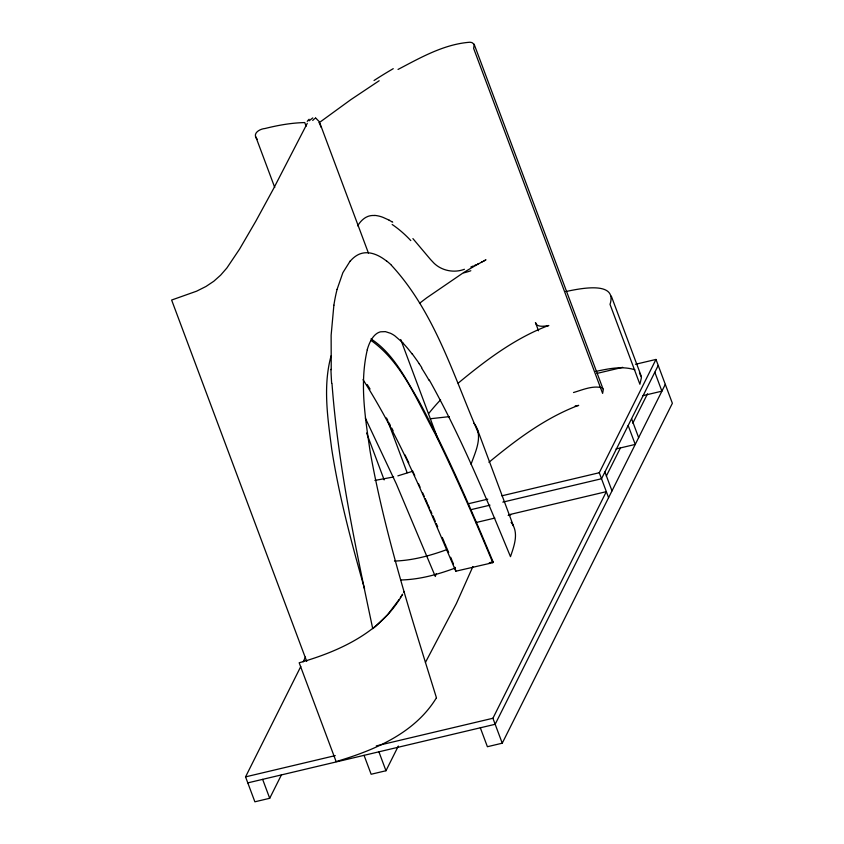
<?xml version="1.0" encoding="UTF-8"?>
<svg xmlns="http://www.w3.org/2000/svg" width="844" height="844" viewBox="0 0 844 844"><rect width="100%" height="100%" fill="white"/><g stroke="black" fill="none" stroke-linecap="round" stroke-linejoin="round"><path stroke-width="1.27" d="M333.876 305.212L331.133 335.216L331.238 369.693M535.476 322.64C536.795 327.725 544.707 326.195 548.822 325.52A11.183 3.819 -20.5 0 0 546.828 326.164C513.88 339.003 485.205 360.768 458.176 383.155M337.072 289.387L342.886 272.654L350.207 260.975M367.267 349.88C359.512 383.018 365.188 417.506 370.01 450.654A236.995 80.971 77.8 0 0 370.875 455.591C385.93 537.976 411.714 618.093 436.443 697.788M331.08 355.883C322.767 386.236 327.736 418.297 331.703 448.934C339.045 496.335 351.505 542.745 364.576 588.838M436.337 573.551L435.304 576.473L396.311 483.865L365.315 418.075M472.893 566.567L456.372 603.576L425.439 662.434M370.98 338.929C393.04 353.13 405.152 377.933 418.234 399.782C446.55 452.184 470.14 506.98 493.096 561.882L492.78 562.684L455.813 571.209L454.832 567.263M471.068 464.221C475.151 452.458 482.357 438.49 475.995 426.188A111.598 38.17 -20.5 0 0 473.885 423.298M281.485 774.76L269.711 798.287L254.877 801.8L245.551 776.87L300.791 666.496M303.144 661.801L305.496 657.107M364.059 755.338L371.138 774.254L385.972 770.741L398.336 746.043M608.587 497.675L599.272 472.735L655.978 359.438L635.469 364.291M658.225 365.441L601.519 478.748L502.824 502.127M606.308 476.1L620.435 447.869M632.8 423.171L647.517 393.768M480.32 727.792L487.399 746.718L502.243 743.195L492.917 718.265L606.34 491.662L508.932 514.734M665.304 384.368L495.164 724.279L247.798 782.873M502.243 743.195L672.373 403.295L655.978 359.438M404.107 591.771L403.812 592.256M402.609 594.165C381.446 632.177 339.341 651.368 299.177 662.772L336.123 761.583C374.272 750.274 414.773 733.352 436.38 697.893M402.082 594.999L401.227 596.328M400.383 597.636L400.805 596.982M307.279 123.308L273.182 189.33L255.764 221.297L239.559 249.117L226.878 267.991L220.611 275.176L213.796 281.252L205.947 286.496L196.61 291.18L171.627 300.042L306.72 661.379M399.106 599.567L387.681 614.654L375.802 626.185A91.3 31.228 -20.5 0 1 372.721 628.653C355.641 547.598 338.149 466.194 331.977 383.419M309.126 120.829L312.755 117.907M488.929 462.301C515.716 440.209 544.106 418.761 576.695 406.038A11.183 3.819 -20.5 0 1 578.699 405.405L575.175 405.975M319.011 122.823L350.809 99.676L379.167 80.75M463.578 272.601L426.684 297.848A365.325 124.944 -20.5 0 0 419.5 303.355M398.03 69.44C420.555 57.645 443.986 44.173 469.813 42.242A17.291 5.792 -20.2 0 1 472.144 42.706L474.201 44.384L603.281 389.654L602.616 393.388L473.653 48.456L474.201 44.384M485.427 260.152L483.918 260.933M482.378 261.714L481.439 262.189M478.748 263.507L477.451 264.119M476.396 264.615L474.655 265.406M473.305 265.987L470.899 266.999M455.443 567.959C437.909 574.49 419.51 579.596 400.689 579.986M446.877 549.602C430.06 555.742 412.463 560.521 394.475 561.049M412.516 471.321L397.862 475.868M573.509 392.523C582.402 389.928 591.823 385.624 601.244 387.565M464.422 269.278C453.344 273.519 439.998 270.354 432.434 261.513A84.759 64.988 -82.9 0 1 430.05 258.939L412.906 238.599M393.652 476.955L374.894 480.426M597.024 373.407L622.661 367.33M642.674 395.72L661.896 391.162L654.828 372.246M616.014 448.976L635.247 444.419L628.168 425.492M468.536 503.71L487.758 499.152M501.863 495.818L599.272 472.735M470.783 509.713L490.005 505.166M475.615 522.636L494.837 518.079M508.172 515.462L510.736 514.861M245.551 776.87L335.268 755.612M376.287 745.896L492.917 718.265M565.765 291.549C577.792 289.112 617.987 279.881 610.022 304.357L639.889 384.252L641.429 377.616L639.414 372.774M595.632 371.444C608.397 368.765 622.144 365.663 634.92 369.82M489.277 562.769L493.096 561.882M430.229 418.761L449.324 416.641M374.841 215.494L372.457 215.494A37.273 24.518 80.4 0 0 367.878 216.423L365.842 217.383A39.077 25.605 79.2 0 0 357.677 225.854M315.582 117.949L319 121.367L320.91 127.085M389.158 220.157L382.986 217.351A61.907 40.712 81.2 0 0 374.831 215.41M371.202 340.554C402.63 362.888 417.2 401.269 435.23 433.995C455.939 476.185 474.803 519.26 492.78 562.684M391.7 221.571L392.713 222.172M386.742 261.218C379.452 255.342 369.514 250.404 360.072 253.865A176.913 57.17 79.3 0 0 350.249 261.134M391.405 265.28C434.681 312.111 453.418 375.548 478.274 432.814M602.194 388.082L602.88 388.778M402.82 342.748L394.718 335.743A128.33 42.306 77.9 0 0 390.487 333.285L385.402 331.629L380.644 331.808A97.767 32.272 78.1 0 0 367.224 349.764M412.146 353.731L417.316 360.894A238.546 77.848 77.6 0 1 419.236 363.785M257.23 139.302C251.734 133.605 259.583 128.9 265.069 128.499C278.045 125.25 291.338 122.865 304.747 122.57L306.108 126.21M363.036 379.652C401.227 439.65 427.887 506.041 455.813 571.209M419.246 363.743L421.81 367.678M367.224 384.547L370.073 389.063M429.301 379.99C460.94 436.633 485.69 496.789 510.483 556.65C513.785 546.785 518.427 535.012 512.941 525.01M386.457 417.938L387.776 420.428M389.095 422.96L390.424 425.534M391.764 428.13L393.093 430.746M405.004 454.905L408.802 462.871M412.579 470.92L414.731 475.541M418.466 483.654L420.059 487.136M422.686 492.917L424.247 496.377M425.281 498.688L427.338 503.277M427.845 504.427L429.364 507.835M430.377 510.114L431.864 513.49M432.856 515.747L435.293 521.307M436.242 523.491L437.677 526.783M442.267 537.449L444.482 542.608M444.904 543.61L446.191 546.638M446.613 547.64L448.681 552.525M450.664 557.262L452.099 560.69M452.574 561.83L453.481 564.024M611.309 296.107L641.187 376.002M631.576 418.698L638.644 437.625M604.916 471.944L611.995 490.87M535.476 322.63L538.525 330.785M513.384 525.844L477.398 429.353M319.95 123.34L368.417 253.042M400.731 339.51L438.12 439.566M388.092 421.768L407.135 472.682M255.827 136.897L274.754 187.484M366.602 433.004L384.147 479.888M378.903 751.814L385.972 770.741M262.642 779.36L269.711 798.287M511.053 522.362A111.598 38.17 -20.5 0 1 512.92 525.01M421.768 368.279A280.672 90.793 77.4 0 1 429.237 380.612M402.831 342.97A184.435 60.441 77.7 0 1 412.146 354.037M386.731 261.081A221.286 72.51 80.7 0 1 391.405 265.121M333.886 305.233A178.042 57.761 79.1 0 1 337.083 289.408M331.639 383.144A225.348 71.845 79.3 0 1 330.922 369.366M374.04 80.507A206.252 63.68 -20.8 0 1 393.251 68.67M389.147 220.221A109.382 71.898 81.1 0 1 391.69 221.645M392.165 224.493A139.904 92.312 81.6 0 1 410.796 240.582M470.825 270.745A75.274 51.938 -52.7 0 1 463.989 272.802M463.63 272.612A159.389 54.512 -20.5 0 1 486.007 259.825M428.71 413.539A306.319 104.772 -20.5 0 1 440.589 399.834M312.713 120.47A92.661 18.241 -86.1 0 1 315.572 118.171M307.216 121.378A175.056 33.971 -89 0 1 309.094 119.257"/></g></svg>
